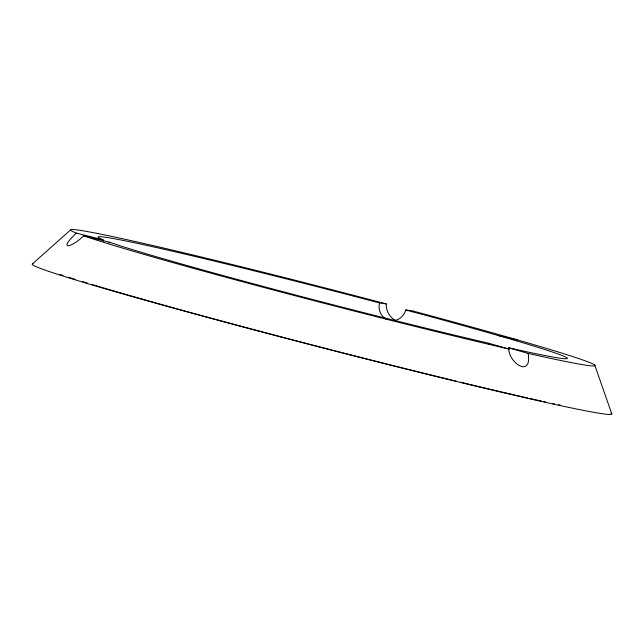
<?xml version="1.0" encoding="UTF-8"?>
<svg xmlns="http://www.w3.org/2000/svg" width="644" height="644" viewBox="0 0 644 644"><rect width="100%" height="100%" fill="white"/><g stroke="black" fill="none" stroke-linecap="round" stroke-linejoin="round"><path stroke-width="0.97" d="M528.177 353.427L508.567 347.776A242.313 6.762 14.5 0 0 405.921 309.989L412.989 311.02A270.818 7.559 14.5 0 1 528.177 353.427C532.049 378.052 509.356 363.659 508.728 348.984L489.118 343.333A242.313 6.762 14.5 0 1 110.301 242.466L83.623 235.785C71.943 247.65 56.865 251.361 76.395 233.128A270.818 7.559 14.5 0 1 386.311 303.92C385.756 310.706 389.749 317.556 395.819 320.591M412.989 311.02L412.876 311.962M32.409 263.935L70.502 229.948M386.311 303.92L379.244 302.889A242.313 6.762 14.5 0 0 103.072 239.801L76.395 233.128M498.054 335.476L517.502 339.919M611.76 413.818L594.79 365.204M560.385 405.148A290.766 8.122 14.5 0 1 558.445 404.746M554.476 403.893A290.766 8.122 14.5 0 1 552.721 403.514M545.444 401.928A290.766 8.122 14.5 0 1 543.552 401.518M541.644 401.091A290.766 8.122 14.5 0 1 529.473 398.37M527.565 397.936A290.766 8.122 14.5 0 1 460.38 382.15M456.612 381.24A290.766 8.122 14.5 0 1 91.448 284.326M87.544 283.151A290.766 8.122 14.5 0 1 82.682 281.669M75.276 279.375A290.766 8.122 14.5 0 1 68.449 277.218M62.999 275.455A290.766 8.122 14.5 0 1 60.077 274.489M508.728 348.984A270.818 7.559 14.5 0 1 83.623 235.785M610.995 413.126A299.331 8.356 14.5 0 1 322.942 347.969A299.331 8.356 14.5 0 1 32.876 263.79M405.736 309.941A14.248 13.556 -80.5 0 1 393.806 320.607M386.279 319.134A14.248 13.556 -80.5 0 1 379.525 302.962M509.283 347.945A14.248 10.562 -73.7 0 1 508.728 349.74M488.442 344.307A14.248 10.562 -73.7 0 1 488.683 343.236M109.327 242.112A14.248 2.995 -75.8 0 1 109.126 242.869M103.394 241.154A14.248 2.995 -75.8 0 1 103.668 240.027"/></g></svg>
